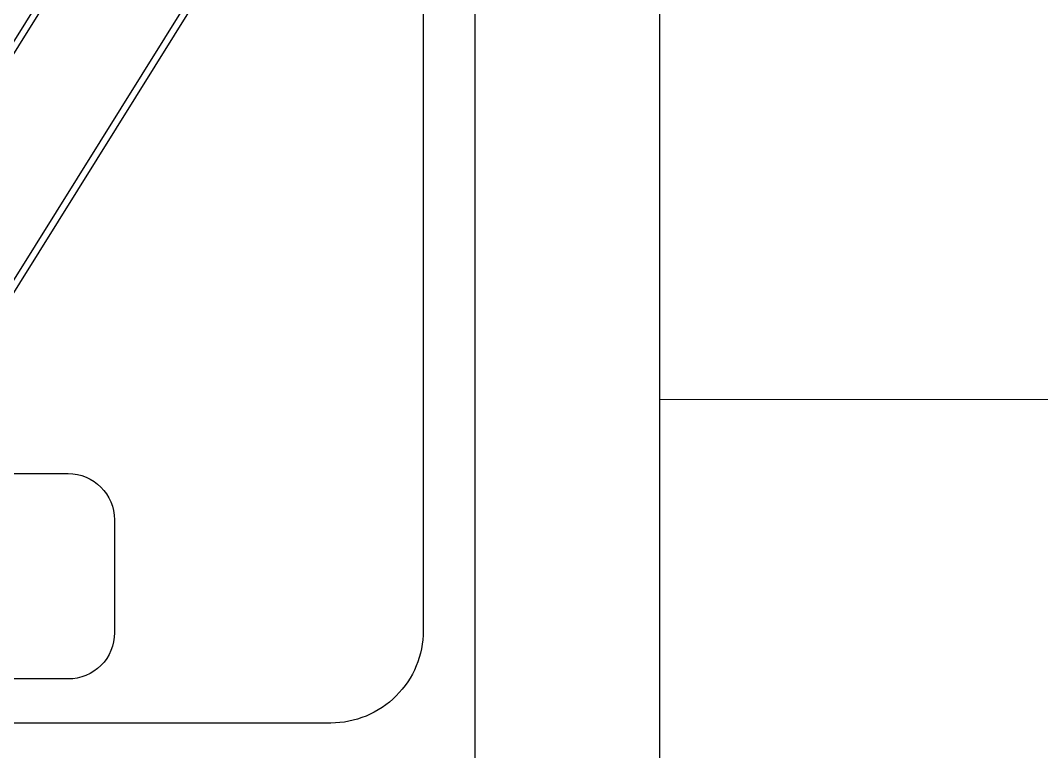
# Model space of a CAD drawing. Header units: feet. Extents: x 7280033 to 7299191, y -5590214 to -5578860.
# Drawn here: x 7295995 to 7296547, y -5580274 to -5579879 of the extents above; entities that cross this region are included whole.
import ezdxf

# ---------------------------------------------------------------- set-up
doc = ezdxf.new("R2010")
doc.units = ezdxf.units.FT
doc.header["$LTSCALE"] = 33
doc.header["$MEASUREMENT"] = 0
for name, color, linetype, lineweight in [('LENS-FURNITURE', 13, 'Continuous', 9), ('LENS_PARTITION', 21, 'Continuous', 25), ('LK-FF&E WALL', 1, 'Continuous', 9), ('LN-ELEVATION-1', 81, 'Continuous', 25)]:
    doc.layers.add(name, color=color, linetype=linetype, lineweight=lineweight)
doc.layers.add('PDF_Geometry', color=7, linetype='Continuous')

# ---------------------------------------------------------------- blocks, each defined once
blk = doc.blocks.new('PHOROPTER')
at = {"layer": 'LN-ELEVATION-1', "lineweight": 25}
for points in [[(229.169565674878, 257.8649477846921), (406.9634161952708, -27.01500809239224)], [(347.2289559834462, -60.6858375254087), (172.3637664475536, 219.501510522794)], [(227.5081932299363, 253.9171995576471), (402.3733827665273, -26.2701484891586)], [(345.8813717633312, -65.13636992964894), (168.0875212373503, 219.7435859530233)]]:
    blk.add_lwpolyline(points, dxfattribs=at)
blk.add_lwpolyline([(566.9349693848634, -34.02664670208469), (235.9349696977952, -34.01213702559471, 0.4142135623730951), (210.9338738246588, -59.01104110479355), (210.9311998411576, -120.0110410419293, 0.4142135623730951), (235.9301039092096, -145.0121369194239), (566.9301036037722, -145.0266465982422, 0.4142135623730951), (591.9311994769523, -120.027742520906), (591.9338734678023, -59.02774257911368, 0.4142135623730951)], format="xyb", close=True, dxfattribs=at)
blk = doc.blocks.new('MOROTISED TABLE-TRIAL SET 950x600')
at = {"layer": 'PDF_Geometry', "lineweight": 25}
blk.add_lwpolyline([(415.5923622683621, 2.18279e-11), (550.0003704861738, 2.18279e-11, 0.4142524001247118), (599.9958994225599, 50.00260162355697), (599.9958994225599, 899.9973678589085, 0.4142518501714829), (550.0003704861738, 950.0000000000218), (50.00260613718999, 950.0000000000218, 0.4142929195148918), (4.605390131e-07, 899.9973678589085), (4.605390131e-07, 50.00260162355697, 0.414163635492108), (50.00260613718999, 2.18279e-11), (415.5923622683621, 2.18279e-11)], format="xyb", dxfattribs=at)

msp = doc.modelspace()

# ---------------------------------------------------------------- linework, layer by layer
at = {"layer": 'LENS_PARTITION'}
msp.add_lwpolyline([(7296341.008206691, -5579633.918900274), (7296241.008206691, -5579633.918900274), (7296241.008206691, -5581233.918900274), (7296341.008206691, -5581233.918900274)], close=True, dxfattribs=at)
at = {"layer": 'LK-FF&E WALL'}
msp.add_lwpolyline([(7296341.008206691, -5580083.918900274), (7297241.008206691, -5580083.918900274), (7297241.008206691, -5579633.918900274), (7296341.008206691, -5579633.918900274)], close=True, dxfattribs=at)

# ---------------------------------------------------------------- block references
at = {"xscale": -1}
msp.add_blockref('PHOROPTER', (7296257.171036186, -5580089.932240269), dxfattribs=at)
at = {"layer": 'LENS-FURNITURE', "xscale": -1, "rotation": 90}
msp.add_blockref('MOROTISED TABLE-TRIAL SET 950x600', (7296213.135698853, -5579658.777768515), dxfattribs=at)

doc.saveas('drawing.dxf')
